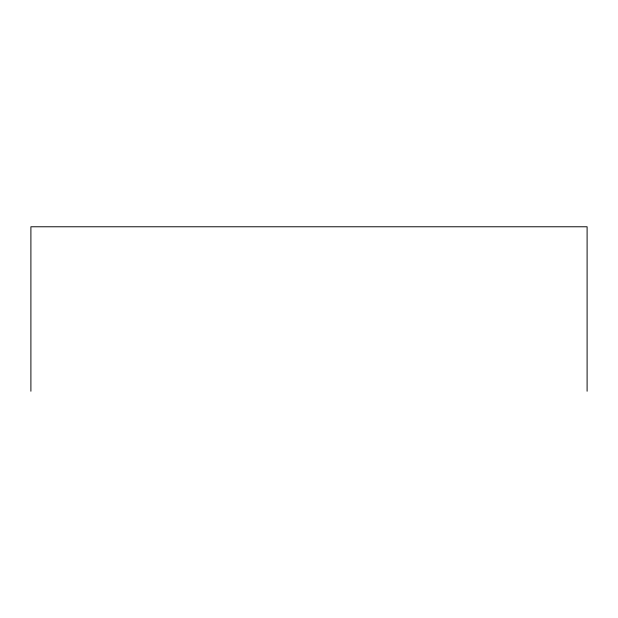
<?xml version="1.0" encoding="UTF-8"?>
<svg xmlns="http://www.w3.org/2000/svg" width="618" height="618" viewBox="0 0 618 618"><rect width="100%" height="100%" fill="white"/><g stroke="black" fill="none" stroke-linecap="round" stroke-linejoin="round"><path stroke-width="0.93" d="M587.1 391.225L587.1 226.775L30.9 226.775L30.9 391.225"/></g></svg>
